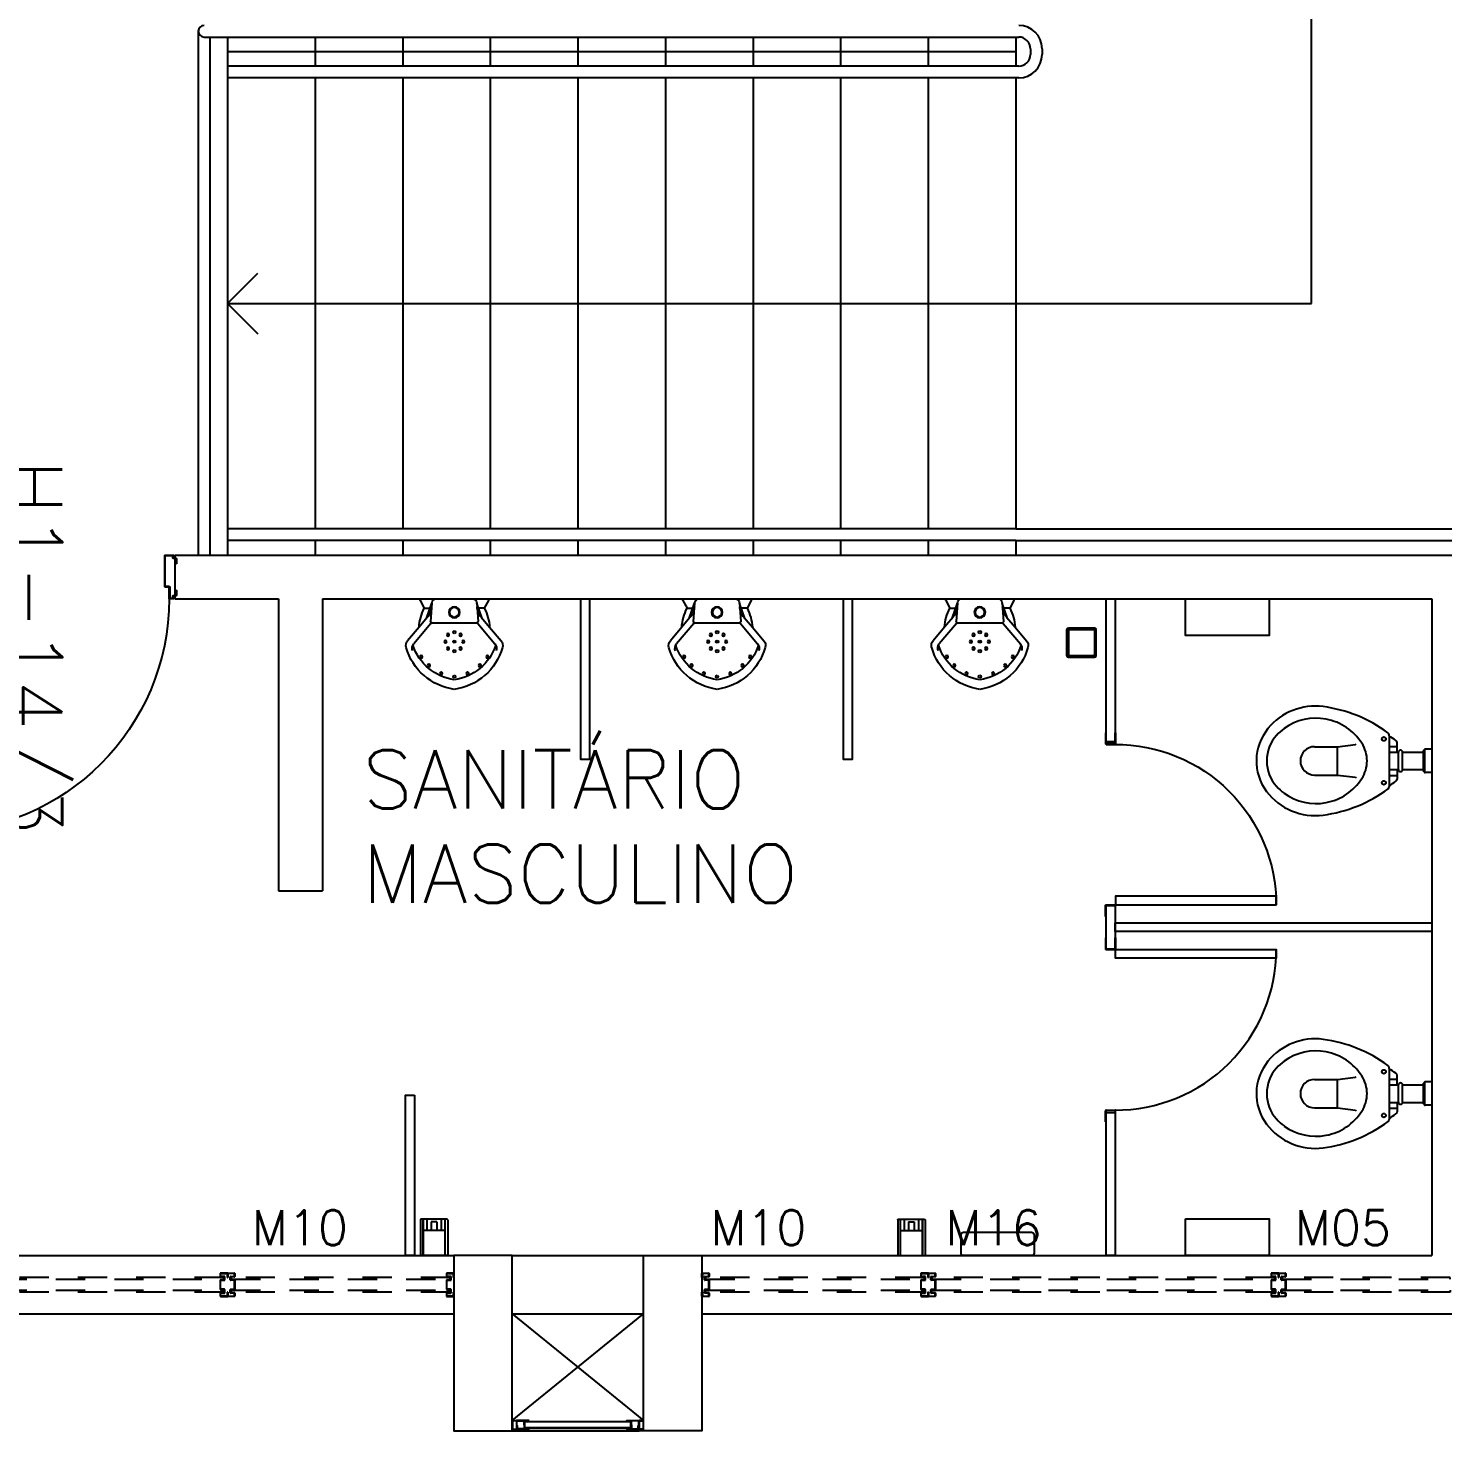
# Model space of a CAD drawing. Header units: millimetres. Extents: x 1887 to 2405, y 1100 to 1335.
# Drawn here: x 2227.702 to 2232.547, y 1221.398 to 1226.203 of the extents above; entities that cross this region are included whole.
import ezdxf

# ---------------------------------------------------------------- set-up
doc = ezdxf.new("R2010")
doc.units = ezdxf.units.MM
doc.linetypes.add('HIDDEN', pattern=[0.375, 0.25, -0.125])
for name, color, linetype in [('AR-ALV', 2, 'Continuous'), ('AR-CORR', 2, 'Continuous'), ('AR-DIVISÓRIAS', 1, 'Continuous'), ('AR-ESQ', 1, 'Continuous'), ('AR-ESQ-V', 1, 'Continuous'), ('AR-ESTC', 3, 'Continuous'), ('AR-LOUCAS', 1, 'Continuous'), ('AR-PERGOLAPROJ', 1, 'HIDDEN'), ('AR-PIS', 1, 'Continuous'), ('AR-PM', 2, 'Continuous'), ('AR-PORTA', 1, 'Continuous'), ('AR-SHAFT', 1, 'Continuous'), ('AR-SIM', 2, 'Continuous'), ('AR-TXTESQ1-CONG', 1, 'Continuous'), ('AR-WC', 7, 'Continuous'), ('DT-ESQ-BAGUETE-C', 2, 'Continuous'), ('DT-ESQ-PERFIL CADEIRA-C', 2, 'Continuous'), ('DT-ESQ-PERFIL CADEIRA-V', 1, 'Continuous'), ('DT-ESQ-VENEZIANA-C', 2, 'Continuous'), ('DT-ESQ-VENEZIANA-V', 2, 'Continuous'), ('DT-ESQ-VIDRO-PROJ', 1, 'HIDDEN'), ('DV- VISTA', 2, 'Continuous'), ('ENDEREÇO', 2, 'Continuous'), ('HE_TIGRECAD', 1, 'Continuous'), ('maçaneta', 1, 'Continuous'), ('mov', 1, 'Continuous'), ('PM-PERFIL U-C', 2, 'Continuous'), ('pm1', 2, 'Continuous'), ('pm2', 2, 'Continuous'), ('PRA', 7, 'Continuous'), ('TEXTO', 2, 'Continuous'), ('WC1', 1, 'Continuous'), ('WC2', 1, 'Continuous'), ('WC3', 1, 'Continuous')]:
    doc.layers.add(name, color=color, linetype=linetype)
doc.styles.add('S12', font='simplex.shx', dxfattribs={"width": 1.1, "height": 0.12})
doc.styles.add('UNB-100', font='simplex.shx', dxfattribs={"height": 0.2})
doc.styles.add('UNB1-100', font='simplex.shx', dxfattribs={"height": 0.2})

# ---------------------------------------------------------------- blocks, each defined once
blk = doc.blocks.new('MCTR-01p')
at = {"layer": 'WC1'}
for p, q in [((0.1134, 0), (-0.1134, 0)), ((-0.1169, -0.006), (-0.1028, -0.0318)), ((0.1169, -0.006), (0.1028, -0.0318)), ((-0.1209, -0.0973), (-0.16, -0.1436)), ((0.1209, -0.0973), (0.16, -0.1436))]:
    blk.add_line(p, q, dxfattribs=at)
blk.add_circle((0, -0.0459), 0.019, dxfattribs=at)
for centre, radius, start, end in [((-0.1134, -0.004), 0.00402, 90, 208.6993), ((0.1134, -0.004), 0.00402, 331.3007, 90), ((0.0514, -0.1098), 0.1728, 153.1667, 175.8553), ((-0.0514, -0.1098), 0.1728, 4.1447, 26.8333), ((-0.1408, -0.1598), 0.0251, 139.851, 195.7705), ((0.1408, -0.1598), 0.0251, 344.2295, 40.149), ((0.027, -0.1124), 0.1994, 195.7705, 262.231), ((-0.027, -0.1124), 0.1994, 277.769, 344.2295)]:
    blk.add_arc(centre, radius, start, end, dxfattribs=at)
at = {"layer": 'WC2'}
for p, q in [((-0.1028, -0.0318), (-0.083, -0.0318)), ((-0.0952, -0.0668), (-0.0769, -0.0144)), ((-0.0769, -0.0144), (-0.0814, -0.0774)), ((0.0769, -0.0144), (0.0814, -0.0774)), ((0.0952, -0.0668), (0.0769, -0.0144)), ((0.1028, -0.0318), (0.083, -0.0318)), ((-0.0801, -0.0849), (-0.1388, -0.1544)), ((-0.0929, -0.0641), (-0.1209, -0.0973)), ((0.0773, -0.0817), (-0.0773, -0.0817)), ((0.0801, -0.0849), (0.1388, -0.1544)), ((0.0929, -0.0641), (0.1209, -0.0973))]:
    blk.add_line(p, q, dxfattribs=at)
for centre, radius in [((0, -0.0459), 0.0162), ((-0.0307, -0.1466), 0.00453), ((-0.0216, -0.1233), 0.00453), ((0.0216, -0.1233), 0.00453), ((0.0307, -0.1466), 0.00453), ((-0.0216, -0.17), 0.00453), ((0.0216, -0.17), 0.00453), ((-0.1131, -0.1987), 0.00453), ((-0.0873, -0.2281), 0.00453), ((0.0873, -0.2281), 0.00453), ((0.1131, -0.1987), 0.00453), ((-0.0453, -0.2549), 0.00453), ((0.0453, -0.2549), 0.00453)]:
    blk.add_circle(centre, radius, dxfattribs=at)
for centre, radius, start, end in [((-0.0573, -0.018), 0.02, 115.5204, 169.5817), ((0.0573, -0.018), 0.02, 10.4183, 64.4796), ((-0.1424, -0.0223), 0.0647, 319.851, 355.9846), ((0.1424, -0.0223), 0.0647, 184.0154, 220.149), ((-0.0773, -0.0776), 0.00402, 175.9846, 270), ((-0.0719, -0.0937), 0.012, 89.3581, 133.3239), ((0.0719, -0.0937), 0.012, 46.6761, 90.6419), ((0.0773, -0.0776), 0.00402, 270, 4.0154), ((0, -0.1142), 0.00453, 90, 270), ((0, -0.1466), 0.00453, 90, 270), ((0, -0.1142), 0.00453, 270, 90), ((0, -0.1466), 0.00453, 270, 90), ((-0.1204, -0.1699), 0.024, 139.851, 200.6324), ((0.024, -0.1042), 0.1746, 198.2723, 262.1141), ((0, -0.1791), 0.00453, 90, 270), ((-0.024, -0.1042), 0.1746, 277.8859, 341.7277), ((0, -0.1791), 0.00453, 270, 90), ((0.1204, -0.1699), 0.024, 339.3676, 40.149), ((0.0001, -0.2664), 0.00453, 91.7832, 268.2168), ((-0.0001, -0.2664), 0.00453, 271.7832, 88.2168)]:
    blk.add_arc(centre, radius, start, end, dxfattribs=at)
blk = doc.blocks.new('BACI-01P')
at = {"layer": 'WC1'}
for p, q in [((0.1191, 0.03), (0.1191, 0.0624)), ((0.146, 0.0857), (0.146, 0.0887)), ((0.1191, 0.03), (0.1139, 0.03)), ((0.1139, 0.0298), (0.1139, -0.0298)), ((0.1191, -0.03), (0.1139, -0.03)), ((0.1191, -0.03), (0.1191, -0.0624)), ((0.146, -0.0857), (0.146, -0.0887))]:
    blk.add_line(p, q, dxfattribs=at)
for centre, radius, start, end in [((0.4364, -0.2936), 0.4837, 97.6805, 126.3454), ((0.3996, -0.0205), 0.2081, 36.8881, 97.6805), ((0.4268, 0), 0.174, 320.4767, 36.8881), ((0.1282, 0.0624), 0.00909, 126.1604, 180), ((0.4044, -0.3155), 0.4771, 122.7818, 126.1604), ((0.1551, 0.0887), 0.00909, 126.3358, 180), ((0.1282, -0.0624), 0.00909, 180, 233.8396), ((0.4044, 0.3155), 0.4771, 233.8396, 237.2182), ((0.1551, -0.0887), 0.00909, 180, 238.9825), ((0.4364, 0.2936), 0.4837, 233.7577, 262.3195), ((0.3996, 0.0205), 0.2081, 262.3195, 320.8979)]:
    blk.add_arc(centre, radius, start, end, dxfattribs=at)
at = {"layer": 'WC2'}
for p, q in [((0.146, -0.0857), (0.146, 0.0857)), ((0, 0.04), (0.023, 0.04)), ((0.025, 0.035), (0.025, 0.038)), ((0.025, -0.035), (0.025, 0.035)), ((0.025, 0.035), (0.028, 0.035)), ((0.03, -0.033), (0.03, 0.033)), ((0.1, 0.03), (0.03, 0.03)), ((0.1, 0.0298), (0.1, -0.0298)), ((0, -0.04), (0.023, -0.04)), ((0.025, -0.038), (0.025, -0.035)), ((0.025, -0.035), (0.028, -0.035)), ((0.1, -0.03), (0.03, -0.03))]:
    blk.add_line(p, q, dxfattribs=at)
for centre, radius, start, end in [((0.3966, -0.0404), 0.1866, 54.2515, 147.3201), ((0.4126, -0.0182), 0.1592, 41.3299, 54.2515), ((0.3335, 0), 0.1117, 147.3201, 180), ((0.4333, 0), 0.1317, 0, 41.3299), ((0.023, 0.038), 0.002, 0, 90), ((0.028, 0.033), 0.002, 0, 90), ((0.107, 0.0298), 0.00697, 0, 180), ((0.3335, 0), 0.1117, 180, 212.6799), ((0.4333, 0), 0.1317, 318.6701, 0), ((0.023, -0.038), 0.002, 270, 0), ((0.028, -0.033), 0.002, 270, 0), ((0.107, -0.0298), 0.00697, 180, 0), ((0.3966, 0.0404), 0.1866, 212.6799, 305.7485), ((0.4126, 0.0182), 0.1592, 305.7485, 318.6701)]:
    blk.add_arc(centre, radius, start, end, dxfattribs=at)
at = {"layer": 'WC3'}
for p, q in [((0.146, 0.0497), (0.1191, 0.0497)), ((0.146, 0.03), (0.1191, 0.03)), ((0.146, -0.03), (0.1191, -0.03)), ((0.146, -0.0497), (0.1191, -0.0497))]:
    blk.add_line(p, q, dxfattribs=at)
at = {"layer": 'WC3', "color": 1}
for p, q in [((0.261, 0.0562), (0.2593, 0.0585)), ((0.3229, 0.0486), (0.261, 0.0562)), ((0.3229, 0.0486), (0.3229, -0.0486)), ((0.4015, 0.0486), (0.3229, 0.0486)), ((0.261, -0.0562), (0.2593, -0.0585)), ((0.3229, -0.0486), (0.261, -0.0562)), ((0.4015, -0.0486), (0.3229, -0.0486))]:
    blk.add_line(p, q, dxfattribs=at)
for centre in [(0.1641, 0.075), (0.1641, -0.075)]:
    blk.add_circle(centre, 0.00682, dxfattribs=at)
blk.add_arc((0.4015, 0), 0.0486, 270, 90, dxfattribs=at)
blk = doc.blocks.new('PB')
at = {"layer": 'mov'}
blk.add_arc((0.0015, 0.0172), 0.55, 359.7335, 90, dxfattribs=at)
at = {"layer": 'pm1'}
blk.add_lwpolyline([(0.0315, 0.5673), (0.0315, 0.0172), (0.0015, 0.0172), (0.0015, 0.5673)], close=True, dxfattribs=at)
at = {"layer": 'pm2'}
for p, q in [((-0.0385, 0.0172), (-0.0008, 0.0172)), ((-0.0385, 0.0158), (-0.0385, 0.0172)), ((-0.0008, 0.0158), (-0.0385, 0.0158)), ((0, 0.015), (0, -0.015)), ((0.0015, -0.0152), (0.0015, 0.015)), ((0.5515, -0.0152), (0.5515, 0.015)), ((0.553, 0.015), (0.553, -0.015)), ((0.5915, 0.0172), (0.5537, 0.0172)), ((0.5537, 0.0158), (0.5915, 0.0158)), ((0.5915, 0.0158), (0.5915, 0.0172)), ((-0.001, -0.016), (-0.0385, -0.016)), ((-0.0385, -0.0175), (-0.0385, -0.016)), ((-0.0385, -0.0175), (-0.0008, -0.0175)), ((0.5915, -0.0175), (0.5537, -0.0175)), ((0.554, -0.016), (0.5915, -0.016)), ((0.5915, -0.0175), (0.5915, -0.016))]:
    blk.add_line(p, q, dxfattribs=at)
for centre, radius, start, end in [((-0.0008, 0.015), 0.00225, 0, 90), ((-0.0008, 0.015), 0.00075, 0, 90), ((0.5537, 0.015), 0.00225, 90, 180), ((0.5537, 0.015), 0.00075, 90, 180), ((-0.001, -0.015), 0.001, 270, 0), ((-0.0008, -0.0152), 0.00225, 270, 0), ((0.5537, -0.0152), 0.00225, 180, 270), ((0.554, -0.015), 0.001, 180, 270)]:
    blk.add_arc(centre, radius, start, end, dxfattribs=at)
blk = doc.blocks.new('DV1')
at = {"layer": 'DV- VISTA', "color": 2}
blk.add_lwpolyline([(0.03, 0), (0.03, -0.55), (0, -0.55), (0, 0)], close=True, dxfattribs=at)
blk = doc.blocks.new('DV2')
at = {"layer": 'DV- VISTA', "color": 2}
blk.add_lwpolyline([(0.03, 0), (0.03, -0.49), (0, -0.49), (0, 0)], close=True, dxfattribs=at)
blk = doc.blocks.new('DV3')
at = {"layer": 'DV- VISTA', "color": 2}
blk.add_lwpolyline([(0.03, 0), (0.03, -0.15), (0, -0.15), (0, 0)], close=True, dxfattribs=at)
blk = doc.blocks.new('DV5')
at = {"layer": 'DV- VISTA', "color": 2}
blk.add_lwpolyline([(0.03, 0), (0.03, -1.085), (0, -1.085), (0, 0)], close=True, dxfattribs=at)
blk = doc.blocks.new('DV11')
at = {"layer": 'DV- VISTA', "color": 2}
blk.add_lwpolyline([(0.03, 0), (0.03, -0.55), (0, -0.55), (0, 0)], close=True, dxfattribs=at)
blk = doc.blocks.new('EF59-P')
at = {"layer": 'DT-ESQ-VIDRO-PROJ', "ltscale": 0.1}
for points in [[(4.3625, -0.081), (4.3625, -0.075), (3.1875, -0.075), (3.1875, -0.081)], [(5.1375, -0.081), (5.1375, -0.075), (4.3875, -0.075), (4.3875, -0.081)], [(4.3625, -0.119), (4.3625, -0.125), (3.1875, -0.125), (3.1875, -0.119)], [(5.1375, -0.119), (5.1375, -0.125), (4.3875, -0.125), (4.3875, -0.119)]]:
    blk.add_lwpolyline(points, close=True, dxfattribs=at)
for points in [[(4.35, -0.1285), (4.35, -0.1385, 0.414214), (4.3515, -0.14), (4.3735, -0.14, 0.414214), (4.375, -0.1385), (4.375, -0.125), (4.3735, -0.125), (4.3735, -0.138, -0.414214), (4.373, -0.1385), (4.352, -0.1385, -0.414214), (4.3515, -0.138), (4.3515, -0.1285), (4.3645, -0.1285, 0.414214), (4.366, -0.127), (4.366, -0.117, 0.414214), (4.3645, -0.1155), (4.3515, -0.1155), (4.3515, -0.0845), (4.3645, -0.0845, 0.414214), (4.366, -0.083), (4.366, -0.073, 0.414214), (4.3645, -0.0715), (4.3515, -0.0715), (4.3515, -0.062, -0.414214), (4.352, -0.0615), (4.373, -0.0615, -0.414214), (4.3735, -0.062), (4.3735, -0.075), (4.375, -0.075), (4.375, -0.0615, 0.414214), (4.3735, -0.06), (4.3515, -0.06, 0.414214), (4.35, -0.0615), (4.35, -0.0715, 0.414214), (4.3515, -0.073), (4.3645, -0.073), (4.3645, -0.083), (4.3515, -0.083), (4.3515, -0.083, 0.414214), (4.35, -0.0845), (4.35, -0.1155, 0.414214), (4.3515, -0.117), (4.3515, -0.117), (4.3645, -0.117), (4.3645, -0.127), (4.3515, -0.127, 0.414214)], [(4.4, -0.1285), (4.4, -0.1385, -0.414214), (4.3985, -0.14), (4.3765, -0.14, -0.414214), (4.375, -0.1385), (4.375, -0.125), (4.3765, -0.125), (4.3765, -0.138, 0.414214), (4.377, -0.1385), (4.398, -0.1385, 0.414214), (4.3985, -0.138), (4.3985, -0.1285), (4.3855, -0.1285, -0.414214), (4.384, -0.127), (4.384, -0.117, -0.414214), (4.3855, -0.1155), (4.3985, -0.1155), (4.3985, -0.0845), (4.3855, -0.0845, -0.414214), (4.384, -0.083), (4.384, -0.073, -0.414214), (4.3855, -0.0715), (4.3985, -0.0715), (4.3985, -0.062, 0.414214), (4.398, -0.0615), (4.377, -0.0615, 0.414214), (4.3765, -0.062), (4.3765, -0.075), (4.375, -0.075), (4.375, -0.0615, -0.414214), (4.3765, -0.06), (4.3985, -0.06, -0.414214), (4.4, -0.0615), (4.4, -0.0715, -0.414214), (4.3985, -0.073), (4.3855, -0.073), (4.3855, -0.083), (4.3985, -0.083), (4.3985, -0.083, -0.414214), (4.4, -0.0845), (4.4, -0.1155, -0.414214), (4.3985, -0.117), (4.3985, -0.117), (4.3855, -0.117), (4.3855, -0.127), (4.3985, -0.127, -0.414214)], [(5.125, -0.1285), (5.125, -0.1385, 0.414214), (5.1265, -0.14), (5.1485, -0.14, 0.414214), (5.15, -0.1385), (5.15, -0.125), (5.1485, -0.125), (5.1485, -0.138, -0.414214), (5.148, -0.1385), (5.127, -0.1385, -0.414214), (5.1265, -0.138), (5.1265, -0.1285), (5.1395, -0.1285, 0.414214), (5.141, -0.127), (5.141, -0.117, 0.414214), (5.1395, -0.1155), (5.1265, -0.1155), (5.1265, -0.0845), (5.1395, -0.0845, 0.414214), (5.141, -0.083), (5.141, -0.073, 0.414214), (5.1395, -0.0715), (5.1265, -0.0715), (5.1265, -0.062, -0.414214), (5.127, -0.0615), (5.148, -0.0615, -0.414214), (5.1485, -0.062), (5.1485, -0.075), (5.15, -0.075), (5.15, -0.0615, 0.414214), (5.1485, -0.06), (5.1265, -0.06, 0.414214), (5.125, -0.0615), (5.125, -0.0715, 0.414214), (5.1265, -0.073), (5.1395, -0.073), (5.1395, -0.083), (5.1265, -0.083), (5.1265, -0.083, 0.414214), (5.125, -0.0845), (5.125, -0.1155, 0.414214), (5.1265, -0.117), (5.1265, -0.117), (5.1395, -0.117), (5.1395, -0.127), (5.1265, -0.127, 0.414214)]]:
    blk.add_lwpolyline(points, format="xyb", close=True, dxfattribs=at)
blk = doc.blocks.new('EF57-P')
at = {"layer": 'DT-ESQ-VIDRO-PROJ', "ltscale": 0.1}
for points in [[(0.025, -0.1285), (0.025, -0.1385, -0.414214), (0.0235, -0.14), (0.0015, -0.14, -0.414214), (0, -0.1385), (0, -0.125), (0.0015, -0.125), (0.0015, -0.138, 0.414214), (0.002, -0.1385), (0.023, -0.1385, 0.414214), (0.0235, -0.138), (0.0235, -0.1285), (0.0105, -0.1285, -0.414214), (0.009, -0.127), (0.009, -0.117, -0.414214), (0.0105, -0.1155), (0.0235, -0.1155), (0.0235, -0.0845), (0.0105, -0.0845, -0.414214), (0.009, -0.083), (0.009, -0.073, -0.414214), (0.0105, -0.0715), (0.0235, -0.0715), (0.0235, -0.062, 0.414214), (0.023, -0.0615), (0.002, -0.0615, 0.414214), (0.0015, -0.062), (0.0015, -0.075), (0, -0.075), (0, -0.0615, -0.414214), (0.0015, -0.06), (0.0235, -0.06, -0.414214), (0.025, -0.0615), (0.025, -0.0715, -0.414214), (0.0235, -0.073), (0.0105, -0.073), (0.0105, -0.083), (0.0235, -0.083), (0.0235, -0.083, -0.414214), (0.025, -0.0845), (0.025, -0.1155, -0.414214), (0.0235, -0.117), (0.0235, -0.117), (0.0105, -0.117), (0.0105, -0.127), (0.0235, -0.127, -0.414214)], [(0.75, -0.1285), (0.75, -0.1385, 0.414214), (0.7515, -0.14), (0.7735, -0.14, 0.414214), (0.775, -0.1385), (0.775, -0.125), (0.7735, -0.125), (0.7735, -0.138, -0.414214), (0.773, -0.1385), (0.752, -0.1385, -0.414214), (0.7515, -0.138), (0.7515, -0.1285), (0.7645, -0.1285, 0.414214), (0.766, -0.127), (0.766, -0.117, 0.414214), (0.7645, -0.1155), (0.7515, -0.1155), (0.7515, -0.0845), (0.7645, -0.0845, 0.414214), (0.766, -0.083), (0.766, -0.073, 0.414214), (0.7645, -0.0715), (0.7515, -0.0715), (0.7515, -0.062, -0.414214), (0.752, -0.0615), (0.773, -0.0615, -0.414214), (0.7735, -0.062), (0.7735, -0.075), (0.775, -0.075), (0.775, -0.0615, 0.414214), (0.7735, -0.06), (0.7515, -0.06, 0.414214), (0.75, -0.0615), (0.75, -0.0715, 0.414214), (0.7515, -0.073), (0.7645, -0.073), (0.7645, -0.083), (0.7515, -0.083), (0.7515, -0.083, 0.414214), (0.75, -0.0845), (0.75, -0.1155, 0.414214), (0.7515, -0.117), (0.7515, -0.117), (0.7645, -0.117), (0.7645, -0.127), (0.7515, -0.127, 0.414214)], [(0.8, -0.1285), (0.8, -0.1385, -0.414214), (0.7985, -0.14), (0.7765, -0.14, -0.414214), (0.775, -0.1385), (0.775, -0.125), (0.7765, -0.125), (0.7765, -0.138, 0.414214), (0.777, -0.1385), (0.798, -0.1385, 0.414214), (0.7985, -0.138), (0.7985, -0.1285), (0.7855, -0.1285, -0.414214), (0.784, -0.127), (0.784, -0.117, -0.414214), (0.7855, -0.1155), (0.7985, -0.1155), (0.7985, -0.0845), (0.7855, -0.0845, -0.414214), (0.784, -0.083), (0.784, -0.073, -0.414214), (0.7855, -0.0715), (0.7985, -0.0715), (0.7985, -0.062, 0.414214), (0.798, -0.0615), (0.777, -0.0615, 0.414214), (0.7765, -0.062), (0.7765, -0.075), (0.775, -0.075), (0.775, -0.0615, -0.414214), (0.7765, -0.06), (0.7985, -0.06, -0.414214), (0.8, -0.0615), (0.8, -0.0715, -0.414214), (0.7985, -0.073), (0.7855, -0.073), (0.7855, -0.083), (0.7985, -0.083), (0.7985, -0.083, -0.414214), (0.8, -0.0845), (0.8, -0.1155, -0.414214), (0.7985, -0.117), (0.7985, -0.117), (0.7855, -0.117), (0.7855, -0.127), (0.7985, -0.127, -0.414214)], [(1.95, -0.1285), (1.95, -0.1385, 0.414214), (1.9515, -0.14), (1.9735, -0.14, 0.414214), (1.975, -0.1385), (1.975, -0.125), (1.9735, -0.125), (1.9735, -0.138, -0.414214), (1.973, -0.1385), (1.952, -0.1385, -0.414214), (1.9515, -0.138), (1.9515, -0.1285), (1.9645, -0.1285, 0.414214), (1.966, -0.127), (1.966, -0.117, 0.414214), (1.9645, -0.1155), (1.9515, -0.1155), (1.9515, -0.0845), (1.9645, -0.0845, 0.414214), (1.966, -0.083), (1.966, -0.073, 0.414214), (1.9645, -0.0715), (1.9515, -0.0715), (1.9515, -0.062, -0.414214), (1.952, -0.0615), (1.973, -0.0615, -0.414214), (1.9735, -0.062), (1.9735, -0.075), (1.975, -0.075), (1.975, -0.0615, 0.414214), (1.9735, -0.06), (1.9515, -0.06, 0.414214), (1.95, -0.0615), (1.95, -0.0715, 0.414214), (1.9515, -0.073), (1.9645, -0.073), (1.9645, -0.083), (1.9515, -0.083), (1.9515, -0.083, 0.414214), (1.95, -0.0845), (1.95, -0.1155, 0.414214), (1.9515, -0.117), (1.9515, -0.117), (1.9645, -0.117), (1.9645, -0.127), (1.9515, -0.127, 0.414214)], [(2, -0.1285), (2, -0.1385, -0.414214), (1.9985, -0.14), (1.9765, -0.14, -0.414214), (1.975, -0.1385), (1.975, -0.125), (1.9765, -0.125), (1.9765, -0.138, 0.414214), (1.977, -0.1385), (1.998, -0.1385, 0.414214), (1.9985, -0.138), (1.9985, -0.1285), (1.9855, -0.1285, -0.414214), (1.984, -0.127), (1.984, -0.117, -0.414214), (1.9855, -0.1155), (1.9985, -0.1155), (1.9985, -0.0845), (1.9855, -0.0845, -0.414214), (1.984, -0.083), (1.984, -0.073, -0.414214), (1.9855, -0.0715), (1.9985, -0.0715), (1.9985, -0.062, 0.414214), (1.998, -0.0615), (1.977, -0.0615, 0.414214), (1.9765, -0.062), (1.9765, -0.075), (1.975, -0.075), (1.975, -0.0615, -0.414214), (1.9765, -0.06), (1.9985, -0.06, -0.414214), (2, -0.0615), (2, -0.0715, -0.414214), (1.9985, -0.073), (1.9855, -0.073), (1.9855, -0.083), (1.9985, -0.083), (1.9985, -0.083, -0.414214), (2, -0.0845), (2, -0.1155, -0.414214), (1.9985, -0.117), (1.9985, -0.117), (1.9855, -0.117), (1.9855, -0.127), (1.9985, -0.127, -0.414214)]]:
    blk.add_lwpolyline(points, format="xyb", close=True, dxfattribs=at)
for points in [[(0.7625, -0.081), (0.7625, -0.075), (0.0125, -0.075), (0.0125, -0.081)], [(1.9625, -0.081), (1.9625, -0.075), (0.7875, -0.075), (0.7875, -0.081)], [(2.5625, -0.081), (2.5625, -0.075), (1.9875, -0.075), (1.9875, -0.081)], [(0.7625, -0.119), (0.7625, -0.125), (0.0125, -0.125), (0.0125, -0.119)], [(1.9625, -0.119), (1.9625, -0.125), (0.7875, -0.125), (0.7875, -0.119)], [(2.5625, -0.119), (2.5625, -0.125), (1.9875, -0.125), (1.9875, -0.119)]]:
    blk.add_lwpolyline(points, close=True, dxfattribs=at)
blk = doc.blocks.new('EF01C-P')
at = {"layer": 'DT-ESQ-BAGUETE-C', "ltscale": 0.1}
for points in [[(0.0015, 0.035), (0.015, 0.035), (0.015, 0.0335), (0.0015, 0.0335), (0.0015, 0.005), (0.015, 0.005), (0.015, 0.0035), (0.0015, 0.0035, -0.414214), (0, 0.005), (0, 0.0335, -0.414214)], [(0.4485, 0.035), (0.435, 0.035), (0.435, 0.0335), (0.4485, 0.0335), (0.4485, 0.005), (0.435, 0.005), (0.435, 0.0035), (0.4485, 0.0035, 0.414214), (0.45, 0.005), (0.45, 0.0335, 0.414214)]]:
    blk.add_lwpolyline(points, format="xyb", close=True, dxfattribs=at)
at = {"layer": 'DT-ESQ-PERFIL CADEIRA-C', "ltscale": 0.1}
for points in [[(0.01, 0.0015), (0.01, 0.003), (0.0015, 0.003, 1), (0.0015, 0), (0.015, 0, 0.414214), (0.0165, 0.0015), (0.0165, 0.0335), (0.043, 0.0335)], [(0.043, 0.0065), (0.018, 0.0065), (0.018, 0.0165), (0.0165, 0.0165), (0.0165, 0.0065, 0.414214), (0.018, 0.005), (0.043, 0.005), (0.0565, 0.005, 1), (0.0565, 0.008), (0.043, 0.008), (0.043, 0.02), (0.043, 0.032), (0.0565, 0.032, 1), (0.0565, 0.035), (0.043, 0.035), (0.0165, 0.035, 0.414214), (0.015, 0.0335), (0.015, 0.0015), (0.0015, 0.0015)], [(0.0415, 0.02), (0.0415, 0.032, -0.414214), (0.043, 0.0335), (0.0565, 0.0335)], [(0.0415, 0.02), (0.0415, 0.008, 0.414214), (0.043, 0.0065), (0.0565, 0.0065)], [(0.407, 0.0065), (0.432, 0.0065), (0.432, 0.0165), (0.4335, 0.0165), (0.4335, 0.0065, -0.414214), (0.432, 0.005), (0.407, 0.005), (0.3935, 0.005, -1), (0.3935, 0.008), (0.407, 0.008), (0.407, 0.02), (0.407, 0.032), (0.3935, 0.032, -1), (0.3935, 0.035), (0.407, 0.035), (0.4335, 0.035, -0.414214), (0.435, 0.0335), (0.435, 0.0015), (0.4485, 0.0015)], [(0.4085, 0.02), (0.4085, 0.032, 0.414214), (0.407, 0.0335), (0.3935, 0.0335)], [(0.4085, 0.02), (0.4085, 0.008, -0.414214), (0.407, 0.0065), (0.3935, 0.0065)], [(0.44, 0.0015), (0.44, 0.003), (0.4485, 0.003, -1), (0.4485, 0), (0.435, 0, -0.414214), (0.4335, 0.0015), (0.4335, 0.0335), (0.407, 0.0335)]]:
    blk.add_lwpolyline(points, format="xyb", dxfattribs=at)
at = {"layer": 'DT-ESQ-PERFIL CADEIRA-V', "ltscale": 0.1}
blk.add_line((0.015, 0), (0.435, 0), dxfattribs=at)
at = {"layer": 'DT-ESQ-VENEZIANA-C', "ltscale": 0.1}
for p, q in [((0.043, 0.0105), (0.407, 0.0105)), ((0.043, 0.009), (0.407, 0.009))]:
    blk.add_line(p, q, dxfattribs=at)
at = {"layer": 'DT-ESQ-VENEZIANA-V', "ltscale": 0.1}
blk.add_line((0.043, 0.031), (0.407, 0.031), dxfattribs=at)
blk = doc.blocks.new('PM3')
at = {"layer": 'maçaneta'}
for points in [[(0.02, 0.825), (-0.035, 0.825), (-0.035, 0.715), (0, 0.715), (0, 0.725), (-0.02, 0.725), (-0.02, 0.8035, -0.414214), (-0.0185, 0.805), (0.02, 0.805)], [(0.125, 0.825), (0.07, 0.825), (0.07, 0.805), (0.1085, 0.805, -0.414214), (0.11, 0.8035), (0.11, 0.725), (0.09, 0.725), (0.09, 0.715), (0.125, 0.715)]]:
    blk.add_lwpolyline(points, format="xyb", close=True, dxfattribs=at)
for points in [[(0.02, 0.715), (0.02, 0.755), (0.025, 0.755), (0.025, 0.715)], [(0.07, 0.715), (0.07, 0.755), (0.065, 0.755), (0.065, 0.715)]]:
    blk.add_lwpolyline(points, close=True, dxfattribs=at)
at = {"layer": 'mov'}
blk.add_arc((0.025, 0.075), 0.8, 0, 90, dxfattribs=at)
at = {"layer": 'PM-PERFIL U-C'}
for p, q in [((0, 0.045), (0, 0.0635)), ((0.0015, 0.065), (0.01, 0.065)), ((0.002, 0.063), (0.002, 0.045)), ((0.0105, 0.063), (0.002, 0.063)), ((0.01, 0.065), (0.01, 0.0735)), ((0.0115, 0.075), (0.0235, 0.075)), ((0.012, 0.073), (0.012, 0.0645)), ((0.023, 0.073), (0.012, 0.073)), ((0.023, 0.0335), (0.023, 0.073)), ((0.025, 0.0735), (0.025, 0.034)), ((0.825, 0.0735), (0.825, 0.034)), ((0.8385, 0.075), (0.8265, 0.075)), ((0.827, 0.073), (0.838, 0.073)), ((0.827, 0.0335), (0.827, 0.073)), ((0.838, 0.073), (0.838, 0.0645)), ((0.8395, 0.063), (0.848, 0.063)), ((0.84, 0.065), (0.84, 0.0735)), ((0.8485, 0.065), (0.84, 0.065)), ((0.848, 0.063), (0.848, 0.045)), ((0.85, 0.045), (0.85, 0.0635)), ((0.002, 0.045), (0, 0.045)), ((0.038, 0.032), (0.0245, 0.032)), ((0.0385, 0.034), (0.025, 0.034)), ((0.038, 0.032), (0.038, -0.073)), ((0.04, 0.0325), (0.04, -0.0735)), ((0.81, 0.0325), (0.81, -0.0735)), ((0.8115, 0.034), (0.825, 0.034)), ((0.812, 0.032), (0.8255, 0.032)), ((0.812, 0.032), (0.812, -0.073)), ((0.848, 0.045), (0.85, 0.045)), ((0, -0.045), (0.002, -0.045)), ((0, -0.0635), (0, -0.045)), ((0.002, -0.045), (0.002, -0.063)), ((0.85, -0.045), (0.848, -0.045)), ((0.848, -0.045), (0.848, -0.063)), ((0.85, -0.0635), (0.85, -0.045)), ((0.01, -0.065), (0.0015, -0.065)), ((0.002, -0.063), (0.0105, -0.063)), ((0.01, -0.0735), (0.01, -0.065)), ((0.0385, -0.075), (0.0115, -0.075)), ((0.012, -0.0645), (0.012, -0.073)), ((0.012, -0.073), (0.038, -0.073)), ((0.8115, -0.075), (0.8385, -0.075)), ((0.838, -0.073), (0.812, -0.073)), ((0.838, -0.0645), (0.838, -0.073)), ((0.848, -0.063), (0.8395, -0.063)), ((0.84, -0.0735), (0.84, -0.065)), ((0.84, -0.065), (0.8485, -0.065))]:
    blk.add_line(p, q, dxfattribs=at)
for centre, start, end in [((0.0015, 0.0635), 90, 180), ((0.0115, 0.0735), 90, 180), ((0.0105, 0.0645), 270, 0), ((0.0235, 0.0735), 360, 90), ((0.8265, 0.0735), 90, 180), ((0.8395, 0.0645), 180, 270), ((0.8385, 0.0735), 0, 90), ((0.8485, 0.0635), 0, 90), ((0.0245, 0.0335), 180, 270), ((0.0385, 0.0325), 0, 90), ((0.8115, 0.0325), 90, 180), ((0.8255, 0.0335), 270, 0), ((0.0015, -0.0635), 180, 270), ((0.0115, -0.0735), 180, 270), ((0.0105, -0.0645), 0, 90), ((0.0385, -0.0735), 269.9386, 0), ((0.8115, -0.0735), 180, 270.0614), ((0.8395, -0.0645), 90, 180), ((0.8385, -0.0735), 270, 0), ((0.8485, -0.0635), 270, 0)]:
    blk.add_arc(centre, 0.0015, start, end, dxfattribs=at)
at = {"layer": 'pm1'}
blk.add_lwpolyline([(0.065, 0.875), (0.065, 0.075), (0.025, 0.075), (0.025, 0.875)], close=True, dxfattribs=at)
blk = doc.blocks.new('TLHR-01p')
at = {"layer": 'WC1', "color": 1}
blk.add_lwpolyline([(-0.117, 0.08), (0.117, 0.08, -0.414214), (0.125, 0.072), (0.125, 0.008, -0.414214), (0.117, 0), (-0.117, 0, -0.414214), (-0.125, 0.008), (-0.125, 0.072, -0.414214)], format="xyb", close=True, dxfattribs=at)
blk = doc.blocks.new('SBSPRAY-P')
at = {"layer": 'WC1', "color": 1}
for p, q in [((-0.0444, 0), (0.0444, 0)), ((-0.0469, -0.122), (-0.0469, -0.0025)), ((-0.0376, -0.0025), (-0.0376, -0.122)), ((0.0376, -0.122), (0.0376, -0.0025)), ((0.0376, -0.0025), (0.0376, -0.122)), ((0.0469, -0.122), (0.0469, -0.0025)), ((-0.0376, -0.0861), (0.0376, -0.0861)), ((-0.0444, -0.1245), (0.0444, -0.1245))]:
    blk.add_line(p, q, dxfattribs=at)
for centre, start, end in [((-0.0444, -0.0025), 90, 180), ((0.0444, -0.0025), 0, 90), ((-0.0351, -0.0025), 90, 180), ((0.0351, -0.0025), 0, 90), ((-0.0444, -0.122), 180, 270), ((-0.0351, -0.122), 180, 270), ((0.0351, -0.122), 270, 360), ((0.0444, -0.122), 270, 0)]:
    blk.add_arc(centre, 0.0025, start, end, dxfattribs=at)
at = {"layer": 'WC2', "color": 1}
for p, q in [((-0.0247, -0.1245), (-0.0247, -0.0861)), ((-0.0096, -0.1161), (-0.0096, -0.0861)), ((0.0096, -0.1161), (0.0096, -0.0861)), ((0.0247, -0.1245), (0.0247, -0.0861)), ((-0.0096, -0.1161), (0.0096, -0.1161))]:
    blk.add_line(p, q, dxfattribs=at)
blk = doc.blocks.new('PPLR-01p')
at = {"layer": 'WC1', "color": 1}
blk.add_lwpolyline([(-0.1435, 0.126), (0.1435, 0.126), (0.1435, 0), (-0.1435, 0), (-0.1435, 0.126)], dxfattribs=at)
blk = doc.blocks.new('ralomic')
at = {"layer": 'HE_TIGRECAD', "color": 1}
for p, q in [((0.0449, 0.0998), (-0.0449, 0.0998)), ((0.0439, 0.0973), (-0.0439, 0.0973)), ((-0.0499, 0.005), (-0.0499, 0.0948)), ((-0.0474, 0.006), (-0.0474, 0.0938)), ((-0.0471, 0.09165), (-0.0471, 0.00345)), ((-0.04475, 0.09215), (-0.04475, 0.00765)), ((-0.0441, 0.09465), (0.0441, 0.09465)), ((0.04225, 0.09465), (-0.04225, 0.09465)), ((0.04475, 0.09215), (0.04475, 0.00765)), ((0.0471, 0.09165), (0.0471, 0.00345)), ((0.0474, 0.006), (0.0474, 0.0938)), ((0.0499, 0.005), (0.0499, 0.0948)), ((0.0449, 0), (-0.0449, 0)), ((-0.0441, 0.00045), (0.0441, 0.00045)), ((0.0439, 0.0025), (-0.0439, 0.0025)), ((0.04225, 0.00515), (-0.04225, 0.00515))]:
    blk.add_line(p, q, dxfattribs=at)
for centre, radius, start, end in [((-0.0449, 0.0948), 0.005, 90, 180), ((-0.0439, 0.0938), 0.0035, 90, 180), ((0.0439, 0.0938), 0.0035, 0, 90), ((0.0449, 0.0948), 0.005, 0, 90), ((-0.0441, 0.09165), 0.003, 90, 180), ((-0.04225, 0.09215), 0.0025, 90, 180), ((0.04225, 0.09215), 0.0025, 0, 90), ((0.0441, 0.09165), 0.003, 0, 90), ((-0.0449, 0.005), 0.005, 180, 270), ((-0.0439, 0.006), 0.0035, 180, 270), ((-0.0441, 0.00345), 0.003, 180, 270), ((-0.04225, 0.00765), 0.0025, 180, 270), ((0.04225, 0.00765), 0.0025, 270, 0), ((0.0439, 0.006), 0.0035, 270, 0), ((0.0441, 0.00345), 0.003, 270, 0), ((0.0449, 0.005), 0.005, 270, 0)]:
    blk.add_arc(centre, radius, start, end, dxfattribs=at)

msp = doc.modelspace()

# ---------------------------------------------------------------- linework, layer by layer
at = {"layer": 'AR-ALV'}
for p, q in [((2228.2047, 1224.3985), (2233.1097, 1224.3985)), ((2228.2047, 1224.3985), (2228.2047, 1224.2485)), ((2228.2047, 1224.2485), (2228.5597, 1224.2485)), ((2228.5597, 1224.2485), (2228.5597, 1223.2485)), ((2228.7097, 1224.2485), (2232.5097, 1224.2485)), ((2228.7097, 1224.2485), (2228.7097, 1223.2485)), ((2232.5097, 1224.2485), (2232.5097, 1221.9985)), ((2228.5597, 1223.2485), (2228.7097, 1223.2485)), ((2227.2597, 1221.9985), (2229.1597, 1221.9985)), ((2229.3597, 1221.9985), (2229.8097, 1221.9985)), ((2230.0097, 1221.9985), (2232.5097, 1221.9985)), ((2224.0097, 1221.7985), (2229.1597, 1221.7985)), ((2229.3597, 1221.7985), (2229.8097, 1221.7985)), ((2230.0097, 1221.7985), (2232.5847, 1221.7985))]:
    msp.add_line(p, q, dxfattribs=at)
at = {"layer": 'AR-CORR'}
for p, q in [((2228.3047, 1226.1735), (2231.0947, 1226.1735)), ((2231.1347, 1226.1335), (2231.1347, 1226.1135)), ((2231.1747, 1226.1335), (2231.1747, 1226.1135)), ((2231.0847, 1224.4885), (2232.9797, 1224.4885)), ((2231.0847, 1224.4485), (2232.9797, 1224.4485))]:
    msp.add_line(p, q, dxfattribs=at)
for centre, radius, start, end in [((2228.3047, 1226.1935), 0.02, 90, 270), ((2231.0947, 1226.1335), 0.08, 0, 90), ((2231.0947, 1226.1335), 0.04, 0, 90), ((2231.0947, 1226.1135), 0.04, 270, 0), ((2231.0947, 1226.1135), 0.08, 270, 0)]:
    msp.add_arc(centre, radius, start, end, dxfattribs=at)
at = {"layer": 'AR-ESQ-V'}
for p, q in [((2231.0947, 1226.0735), (2228.3847, 1226.0735)), ((2231.0947, 1226.0335), (2228.3847, 1226.0335)), ((2228.6847, 1226.0335), (2228.6847, 1224.4885)), ((2228.9847, 1226.0335), (2228.9847, 1224.4885)), ((2229.2847, 1226.0335), (2229.2847, 1224.4885)), ((2229.5847, 1226.0335), (2229.5847, 1224.4885)), ((2229.8847, 1226.0335), (2229.8847, 1224.4885)), ((2230.1847, 1226.0335), (2230.1847, 1224.4885)), ((2230.4847, 1226.0335), (2230.4847, 1224.4885)), ((2230.7847, 1226.0335), (2230.7847, 1224.4885)), ((2231.0847, 1224.4885), (2228.3847, 1224.4885)), ((2231.0847, 1224.4485), (2228.3847, 1224.4485)), ((2228.6847, 1224.4485), (2228.6847, 1224.3985)), ((2228.9847, 1224.4485), (2228.9847, 1224.3985)), ((2229.2847, 1224.4485), (2229.2847, 1224.3985)), ((2229.5847, 1224.4485), (2229.5847, 1224.3985)), ((2229.8847, 1224.4485), (2229.8847, 1224.3985)), ((2230.1847, 1224.4485), (2230.1847, 1224.3985)), ((2230.4847, 1224.4485), (2230.4847, 1224.3985)), ((2230.7847, 1224.4485), (2230.7847, 1224.3985))]:
    msp.add_line(p, q, dxfattribs=at)
at = {"layer": 'AR-ESTC'}
for points in [[(2229.3597, 1221.9985), (2229.1597, 1221.9985), (2229.1597, 1221.3985), (2229.3597, 1221.3985)], [(2229.8097, 1221.9985), (2230.0097, 1221.9985), (2230.0097, 1221.3985), (2229.8097, 1221.3985)]]:
    msp.add_lwpolyline(points, close=True, dxfattribs=at)
at = {"layer": 'AR-PIS'}
for p, q in [((2228.3847, 1226.1735), (2228.3847, 1224.3985)), ((2228.6847, 1226.1735), (2228.6847, 1226.0735)), ((2228.9847, 1226.1735), (2228.9847, 1226.0735)), ((2229.2847, 1226.1735), (2229.2847, 1226.0735)), ((2229.5847, 1226.1735), (2229.5847, 1226.0735)), ((2229.8847, 1226.1735), (2229.8847, 1226.0735)), ((2230.1847, 1226.1735), (2230.1847, 1226.0735)), ((2230.4847, 1226.1735), (2230.4847, 1226.0735)), ((2230.7847, 1226.1735), (2230.7847, 1226.0735)), ((2231.0847, 1226.1735), (2231.0847, 1226.0735)), ((2228.3847, 1226.1235), (2231.0847, 1226.1235)), ((2231.0847, 1226.0335), (2231.0847, 1224.4885)), ((2231.0847, 1224.4485), (2231.0847, 1224.3985))]:
    msp.add_line(p, q, dxfattribs=at)
at = {"layer": 'AR-PM'}
for p, q in [((2232.0972, 1225.261), (2232.0972, 1226.986)), ((2228.2847, 1226.1935), (2228.2847, 1224.3985)), ((2228.3247, 1226.1735), (2228.3247, 1224.3985)), ((2228.3847, 1225.261), (2232.0972, 1225.261))]:
    msp.add_line(p, q, dxfattribs=at)
at = {"layer": 'AR-SHAFT'}
for p, q in [((2229.3597, 1221.7985), (2229.8092, 1221.433)), ((2229.3601, 1221.433), (2229.8097, 1221.7985))]:
    msp.add_line(p, q, dxfattribs=at)
at = {"layer": 'AR-SIM'}
for q in [(2228.4885, 1225.3648), (2228.4885, 1225.1571)]:
    msp.add_line((2228.3847, 1225.261), q, dxfattribs=at)

# ---------------------------------------------------------------- block references
msp.add_blockref('ralomic', (2231.3097, 1224.0486))
at = {"layer": 'AR-DIVISÓRIAS'}
for name, p in [('DV1', (2229.5947, 1224.2485)), ('DV1', (2230.4947, 1224.2485)), ('DV2', (2231.3947, 1224.2485)), ('DV3', (2231.3947, 1223.1985)), ('DV2', (2231.3947, 1222.4885))]:
    msp.add_blockref(name, p, dxfattribs=at)
at = {"layer": 'AR-DIVISÓRIAS', "rotation": 270}
msp.add_blockref('DV5', (2232.5097, 1223.1385), dxfattribs=at)
at = {"layer": 'AR-ESQ'}
for name, p in [('EF59-P', (2224.0097, 1221.9985)), ('EF57-P', (2230.0097, 1221.9985))]:
    msp.add_blockref(name, p, dxfattribs=at)
at = {"layer": 'AR-LOUCAS'}
for p in [(2231.8097, 1224.1225), (2231.8097, 1221.9985)]:
    msp.add_blockref('PPLR-01p', p, dxfattribs=at)
at = {"layer": 'AR-LOUCAS', "rotation": 180}
msp.add_blockref('SBSPRAY-P', (2229.0922, 1221.9985), dxfattribs=at)
at = {"layer": 'AR-LOUCAS', "xscale": -1, "rotation": 180}
msp.add_blockref('SBSPRAY-P', (2230.7272, 1221.9985), dxfattribs=at)
at = {"layer": 'AR-PERGOLAPROJ'}
msp.add_blockref('DV11', (2228.9947, 1222.5485), dxfattribs=at)
at = {"layer": 'AR-PORTA', "xscale": -1}
for name, p, rotation in [('PM3', (2227.3597, 1224.3235), 180), ('PB', (2231.4097, 1223.1985), 270)]:
    msp.add_blockref(name, p, dxfattribs=dict(at, rotation=rotation))
at = {"layer": 'AR-PORTA', "rotation": 270}
msp.add_blockref('PB', (2231.4097, 1223.0485), dxfattribs=at)
at = {"layer": 'AR-PORTA'}
msp.add_blockref('EF01C-P', (2229.3597, 1221.3985), dxfattribs=at)
at = {"layer": 'AR-WC', "xscale": -1}
for p in [(2229.1616, 1224.2485), (2230.0616, 1224.2485), (2230.9616, 1224.2485)]:
    msp.add_blockref('MCTR-01p', p, dxfattribs=at)
at = {"layer": 'AR-WC', "rotation": 180}
for p in [(2232.5097, 1223.6935), (2232.5097, 1222.5535)]:
    msp.add_blockref('BACI-01P', p, dxfattribs=at)
at = {"layer": 'PRA', "rotation": 180}
msp.add_blockref('TLHR-01p', (2231.0222, 1222.0785), dxfattribs=at)

# ---------------------------------------------------------------- texts
at = {"layer": 'AR-TXTESQ1-CONG', "style": 'S12'}
for s, p in [('M10', (2228.4681, 1222.0337)), ('M10', (2230.0386, 1222.0337)), ('M16', (2230.8442, 1222.0337)), ('M05', (2232.0409, 1222.0337))]:
    msp.add_text(s, height=0.12, dxfattribs=at).set_placement(p)
at = {"layer": 'ENDEREÇO', "style": 'UNB1-100'}
msp.add_text('H1-14/3', height=0.2, rotation=270, dxfattribs=at).set_placement((2227.6184, 1224.7256))
at = {"layer": 'TEXTO', "style": 'UNB-100'}
for s, p in [('SANITÁRIO', (2228.8474, 1223.5301)), ('MASCULINO', (2228.8474, 1223.2073))]:
    msp.add_text(s, height=0.2, dxfattribs=at).set_placement(p)

doc.saveas('drawing.dxf')
